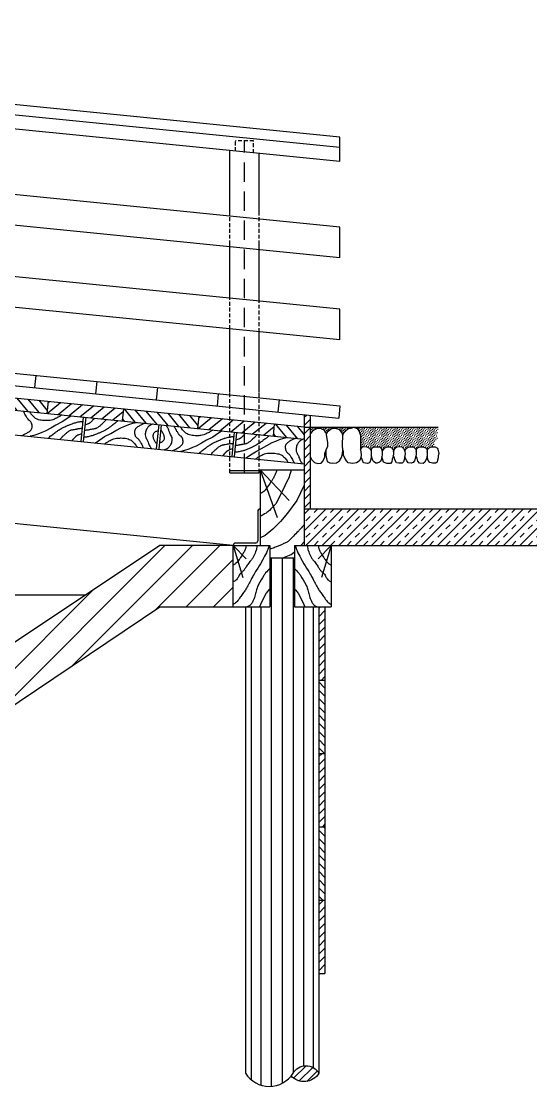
# Model space of a CAD drawing. Header units: metres. Extents: x -50 to 791, y -10 to 584.
# Drawn here: x 301.1 to 342.7, y 341.4 to 429.2 of the extents above; entities that cross this region are included whole.
import ezdxf

# ---------------------------------------------------------------- set-up
doc = ezdxf.new("R2010")
doc.units = ezdxf.units.M
doc.linetypes.add('DASHED2', pattern=[9.525, 6.35, -3.175])
for name, color, linetype in [('ARSIRDOLKEN', 2, 'CONTINUOUS'), ('ARSIRKAYU', 2, 'CONTINUOUS'), ('ARSIRPASANGAN', 2, 'CONTINUOUS'), ('KAYU', 3, 'CONTINUOUS'), ('MUKAAIR', 3, 'CONTINUOUS'), ('PASANGAN', 4, 'CONTINUOUS')]:
    doc.layers.add(name, color=color, linetype=linetype)
pattern_1 = [(45, (-125.849, -0.63537), (-0.3367596, 0.3367596), [])]
pattern_2 = [(45, (-125.84898, -0.63537), (-0.0561266, 0.168379802), [0, -0.15875])]

msp = doc.modelspace()

# ---------------------------------------------------------------- hatches: boundary and pattern name
at = {"layer": 'ARSIRKAYU'}
h = msp.add_hatch(dxfattribs=at)
h.set_pattern_fill('LINE', color=256, scale=0.2, angle=309.2894069, style=0)
h.set_pattern_definition([(309.2894, (268.4416, 310.5198), (0.491463, 0.402106), [])])
h.paths.add_polyline_path([(303.133, 397.18587), (303.2325, 398.18091), (297.06327, 398.79783), (296.96376, 397.80279)])
h = msp.add_hatch(dxfattribs=at)
h.set_pattern_fill('ANSI31', color=256, scale=0.2, angle=-5.7105931, style=0)
h.set_pattern_definition([(39.2894, (268.4416, 310.5198), (-0.402106, 0.491463), [])])
h.paths.add_polyline_path([(309.40173, 397.56398), (303.2325, 398.18091), (303.133, 397.18587), (309.30223, 396.56895)])
h = msp.add_hatch(dxfattribs=at)
h.set_pattern_fill('LINE', color=256, scale=0.2, angle=309.2894069, style=0)
h.set_pattern_definition([(309.2894, (280.7801, 309.286), (0.491463, 0.402106), [])])
h.paths.add_polyline_path([(315.47146, 395.95202), (315.57096, 396.94706), (309.40173, 397.56398), (309.30223, 396.56895)])
h = msp.add_hatch(dxfattribs=at)
h.set_pattern_fill('ANSI31', color=256, scale=0.2, angle=-5.7105931, style=0)
h.set_pattern_definition([(39.2894, (280.7801, 309.286), (-0.402106, 0.491463), [])])
h.paths.add_polyline_path([(321.74019, 396.33014), (315.57096, 396.94706), (315.47146, 395.95202), (321.64069, 395.3351)])
h = msp.add_hatch(dxfattribs=at)
h.set_pattern_fill('ANSI31', color=256, scale=0.15, style=0)
h.set_pattern_definition(pattern_1)
h.paths.add_polyline_path([(324.18486, 389.37152), (324.68486, 389.37152), (324.68486, 397.04066), (324.18486, 397.09066)])
h = msp.add_hatch(dxfattribs=at)
h.set_pattern_fill('ANSI31', color=256, scale=0.5, style=0)
h.set_pattern_definition([(45, (-125.849, -0.6354), (-1.122532, 1.122532), [])])
h.paths.add_polyline_path([(318.38486, 381.37152), (318.38486, 386.37152), (312.38486, 386.37152), (254.00526, 347.45179), (254.00526, 335.45179), (260.00526, 335.45179), (262.00526, 347.45179), (312.38486, 381.37152)])
h = msp.add_hatch(dxfattribs=at)
h.set_pattern_fill('ANSI31', color=256, scale=0.15, style=0)
h.set_pattern_definition(pattern_1)
h.paths.add_polyline_path([(325.38486, 375.37152), (325.88486, 375.37152), (325.88486, 381.37152), (325.38486, 381.37152)])
h.paths.add_polyline_path([(325.38486, 363.37152), (325.88486, 363.37152), (325.88486, 369.37152), (325.38486, 369.37152)])
h.paths.add_polyline_path([(325.38486, 351.37152), (325.88486, 351.37152), (325.88486, 357.37152), (325.38486, 357.37152)])
h = msp.add_hatch(dxfattribs=at)
h.set_pattern_fill('LINE', color=256, scale=0.15, angle=315, style=0)
h.set_pattern_definition([(315, (-125.849, -0.63537), (0.3367596, 0.3367596), [])])
h.paths.add_polyline_path([(325.38486, 369.37152), (325.88486, 369.37152), (325.88486, 375.37152), (325.38486, 375.37152)])
h.paths.add_polyline_path([(325.38486, 357.37152), (325.88486, 357.37152), (325.88486, 363.37152), (325.38486, 363.37152)])
h = msp.add_hatch(dxfattribs=at)
h.set_pattern_fill('ANSI31', color=256, scale=0.15, style=0)
h.set_pattern_definition(pattern_1)
h.paths.add_polyline_path([(323.28338, 343.20062, -0.02957357), (323.12346, 342.9793, 0.50105684), (325.38486, 343.20062, 0.58992297)])
at = {"layer": 'ARSIRPASANGAN'}
h = msp.add_hatch(dxfattribs=at)
h.set_pattern_fill('DOTS', color=256, scale=0.1, angle=45, style=0)
h.set_pattern_definition(pattern_2)
h.paths.add_polyline_path([(327.29024, 395.54891), (327.32502, 395.47944), (327.34241, 395.40997), (327.41198, 395.56628), (327.49893, 395.67048), (327.58589, 395.79205), (327.72501, 395.89625), (327.82936, 395.94835), (328.03805, 395.98309), (328.22935, 396.0468), (324.68486, 396.0468), (324.68486, 395.46207), (324.80333, 395.65311), (324.92507, 395.77468), (325.09898, 395.89625), (325.27289, 395.96572), (325.53375, 395.96572), (325.77723, 395.86152), (325.93375, 395.63575), (326.00331, 395.47944), (326.07287, 395.61838), (326.14244, 395.73995), (326.31635, 395.86152), (326.52504, 395.96572), (326.73373, 395.98309), (326.94242, 395.93099), (327.04677, 395.86152), (327.15111, 395.72258)])
h = msp.add_hatch(dxfattribs=at)
h.set_pattern_fill('DOTS', color=256, scale=0.1, angle=45, style=0)
h.set_pattern_definition(pattern_2)
h.paths.add_polyline_path([(332.17709, 394.45478), (332.31622, 394.31584), (332.41395, 394.10438), (332.52491, 394.31584), (332.69882, 394.42005), (332.85534, 394.45478), (333.13359, 394.43741), (333.3075, 394.26374), (333.34229, 394.07271), (333.39838, 394.28111), (333.50272, 394.38531), (333.71141, 394.43741), (333.88532, 394.43741), (334.18097, 394.35058), (334.23314, 394.10744), (334.24007, 394.0037), (334.30271, 394.24638), (334.40705, 394.36795), (334.56357, 394.45478), (334.72145, 394.45478), (334.77226, 394.61109), (334.85922, 394.78476), (334.98095, 394.92369), (335.05052, 395.06263), (335.0853, 395.21893), (335.0853, 395.47944), (335.10269, 395.75731), (335.15486, 396.0468), (328.22935, 396.0468), (328.525, 395.94835), (328.66412, 395.75731), (328.78586, 395.40997), (328.78586, 395.01053), (328.78586, 394.59372), (328.80325, 394.19428), (328.87281, 394.33321), (328.99455, 394.47215), (329.30759, 394.45478), (329.51628, 394.35058), (329.64714, 394.17089), (329.70758, 394.33321), (329.84671, 394.43741), (330.02062, 394.45478), (330.36844, 394.43741), (330.50756, 394.28111), (330.57713, 394.09007), (330.57713, 394.05534), (330.68147, 394.22901), (330.78582, 394.36795), (331.0119, 394.45478), (331.18581, 394.45478), (331.37711, 394.33321), (331.48146, 394.15954), (331.48146, 394.05534), (331.55102, 394.19428), (331.65537, 394.36795), (331.7771, 394.43741), (331.93362, 394.47215)])
at = {"layer": 'KAYU'}
h = msp.add_hatch(dxfattribs=at)
h.set_pattern_fill('TRANS', color=256, scale=0.15, angle=45, style=0)
h.set_pattern_definition([(45, (-46.4451, 39.8557), (-0.6735192, 0.6735192), []), (45, (-46.7818, 40.1925), (-0.6735192, 0.6735192), [0.47625, -0.47625])])
h.paths.add_polyline_path([(354.18486, 386.37152), (354.18486, 389.37152), (324.18486, 389.37152), (324.18486, 386.37152), (326.38486, 386.37152)])

# ---------------------------------------------------------------- linework, layer by layer
at = {"layer": 'ARSIRDOLKEN'}
for points in [[(321.48634, 385.37152), (321.48634, 342.13541)], [(322.38486, 385.37152), (322.38486, 342.38316)], [(323.28338, 385.37152), (323.28338, 343.20062)], [(319.85185, 381.37152), (319.85185, 342.66859)], [(320.63018, 381.37152), (320.63018, 342.24025)], [(324.13954, 381.37152), (324.13954, 343.8046)], [(324.91786, 381.37152), (324.91786, 343.669)]]:
    msp.add_lwpolyline(points, dxfattribs=at)
at = {"layer": 'ARSIRKAYU'}
for p, q in [((321.8135, 396.32281), (322.70903, 395.22827)), ((321.65816, 395.50988), (321.81546, 395.31762)), ((322.70707, 396.23345), (323.6026, 395.13891)), ((323.60064, 396.14409), (324.18486, 395.43004))]:
    msp.add_line(p, q, dxfattribs=at)
for points in [[(301.07481, 395.38171, 0.01529104), (301.2526, 395.45071, 0.02451291), (301.35978, 395.50245, 0.01246752), (301.6145, 395.64956, 0.02534201), (301.73405, 395.73123, 0.06664688), (301.84664, 395.84331, 0.07485968), (301.91517, 395.96723, 0.07552434), (301.93898, 396.08178, 0.05857308), (301.92953, 396.232, 0.04620441), (301.8866, 396.3858, 0.06645098), (301.83352, 396.48361, 0.09848728), (301.71326, 396.59442, -0.10427741), (301.60075, 396.70049, -0.00943251), (301.56401, 396.75558, -0.00277078), (301.44356, 396.94612, -0.01862797), (301.34209, 397.12295, -0.01338785), (301.21695, 397.37747)], [(304.35016, 397.06415, -0.01866489), (304.1757, 396.93273, -0.03146831), (304.06487, 396.86549, -0.01274865), (303.76797, 396.71951, -0.02912225), (303.63302, 396.66667, -0.04630017), (303.39555, 396.61295, -0.03309441), (303.05598, 396.59127, -0.02432253), (302.79159, 396.60477, -0.0279674), (302.5641, 396.64046, -0.03712219), (302.35493, 396.7019, -0.05137466), (302.21378, 396.77229, -0.05111308), (302.1297, 396.83855, -0.0160685), (301.89342, 397.08263, -0.03809171), (301.78811, 397.21809, -0.01355128), (301.72009, 397.32716)], [(303.26985, 395.16221, -0.01299745), (303.4159, 395.31044, -0.03309118), (303.47843, 395.36319, -0.00099107), (303.76242, 395.57136, -0.0029776), (303.8575, 395.63989, -0.00165901), (304.04802, 395.77457, -0.00330958), (304.14419, 395.84113, -0.02209331), (304.31479, 395.9468, -0.01839339), (304.52926, 396.05673, -0.00617824), (304.69993, 396.13386, -0.00453293), (304.93473, 396.23399, -0.00397006), (305.13148, 396.31396, -0.00546714), (305.27542, 396.36932, -0.02051703), (305.31183, 396.3812, -0.00242136), (305.62452, 396.46752, -0.02989027), (305.79593, 396.50311, -0.018122), (306.08281, 396.53443)], [(308.96636, 396.60253, -0.01299745), (308.82031, 396.4543, -0.03309118), (308.75778, 396.40156, -0.00099107), (308.47379, 396.19339, -0.0029776), (308.37872, 396.12485, -0.00165901), (308.18819, 395.99018, -0.00330958), (308.09202, 395.92362, -0.02209331), (307.92143, 395.81794, -0.01839339), (307.70695, 395.70802, -0.00617824), (307.53629, 395.63088, -0.00453293), (307.30148, 395.53076, -0.00397006), (307.10474, 395.45079, -0.00546714), (306.96079, 395.39542, -0.02051703), (306.92438, 395.38355, -0.00242136), (306.6117, 395.29723, -0.02989027), (306.44029, 395.26163, -0.018122), (306.1534, 395.23031)], [(307.99371, 396.6998, -0.0084359), (307.95185, 396.63949, -0.02050494), (307.93321, 396.61571, -0.00345955), (307.8337, 396.50053, -0.01372292), (307.80762, 396.47237, -0.00926647), (307.71756, 396.38366, -0.00719344), (307.59786, 396.27326, -0.00345858), (307.56916, 396.2479, -0.0014592), (307.50054, 396.18847, -0.02331922), (307.3303, 396.05518, -0.03502911), (307.20733, 395.98018, -0.02658501), (307.12421, 395.94263, -0.04716751), (307.07469, 395.92855, -0.00066527), (306.99546, 395.91401, -0.00073343), (306.92356, 395.90103, -0.00052182), (306.75477, 395.871, 0.00344003), (306.72919, 395.86629, 0.00047676), (306.72493, 395.86548, 0.00002344), (306.63832, 395.84875, 0.00046672), (306.56567, 395.83465, -0.00040552), (306.48206, 395.8184, -0.02129109), (306.44643, 395.81307, -0.00467079), (306.28302, 395.79725, -0.01987218), (306.26493, 395.79639, -0.00655374), (306.21004, 395.79668)], [(307.02455, 396.79671, -0.01161999), (306.99134, 396.74873, -0.02259724), (306.97261, 396.72528, -0.0001167), (306.92158, 396.66702, -0.00131603), (306.91704, 396.66187, -0.00003865), (306.9074, 396.65098, -0.00011803), (306.90424, 396.64741, -0.00278947), (306.88265, 396.62334, -0.00082664), (306.80922, 396.54264, -0.00354516), (306.78141, 396.5126, -0.00247807), (306.7411, 396.47012, -0.01526366), (306.71387, 396.44338, -0.01494628), (306.68446, 396.4178, -0.01989144), (306.66042, 396.39967, -0.02032737), (306.63554, 396.38387, -0.01028811), (306.6081, 396.36872, -0.01259555), (306.58513, 396.35737, -0.00580916), (306.53849, 396.33643, -0.00911832), (306.50839, 396.32399, -0.00047135), (306.49028, 396.31691, -0.00074451), (306.47881, 396.31245, -0.00176233), (306.46764, 396.30818, -0.0001226), (306.30685, 396.24734, -0.00379495), (306.29633, 396.24345, -0.0009279), (306.25316, 396.22797)], [(311.1614, 396.38303, 0.01529104), (310.98361, 396.31403, 0.02451291), (310.87644, 396.26229, 0.01246752), (310.62172, 396.11518, 0.02534201), (310.50217, 396.03351, 0.06664688), (310.38957, 395.92143, 0.07485968), (310.32105, 395.79752, 0.07552434), (310.29724, 395.68297, 0.05857308), (310.30669, 395.53274, 0.04620441), (310.34962, 395.37894, 0.06645098), (310.4027, 395.28114, 0.09848728), (310.52296, 395.17033, -0.10427741), (310.63546, 395.06425, -0.00943251), (310.6722, 395.00916, -0.00277078), (310.79266, 394.81863, -0.01862797), (310.89413, 394.6418, -0.01338785), (311.01926, 394.38727)], [(311.83277, 396.31589, 0.06378848), (311.6029, 396.22513, 0.08360884), (311.45471, 396.10766, 0.04554081), (311.29264, 395.8912, 0.07092953), (311.22322, 395.7315, 0.0719735), (311.18576, 395.43275, 0.10099542), (311.23288, 395.22232, 0.02574805), (311.31194, 395.06787, -0.03178691), (311.37449, 394.94195, -0.01397566), (311.42243, 394.81815, 0.00974414), (311.4897, 394.64002, 0.04582871), (311.55356, 394.51495, 0.02687995), (311.692, 394.32)], [(304.2425, 395.06494, -0.0084359), (304.28437, 395.12525, -0.02050494), (304.303, 395.14904, -0.00345955), (304.40252, 395.26421, -0.01372292), (304.42859, 395.29237, -0.00926647), (304.51865, 395.38109, -0.00719344), (304.63836, 395.49148, -0.00345858), (304.66706, 395.51684, -0.0014592), (304.73567, 395.57627, -0.02331922), (304.90591, 395.70957, -0.03502911), (305.02889, 395.78456, -0.02658501), (305.112, 395.82212, -0.04716751), (305.16152, 395.8362, -0.00066527), (305.24075, 395.85073, -0.00073343), (305.31266, 395.86371, -0.00052182), (305.48145, 395.89375, 0.00344003), (305.50702, 395.89845, 0.00047676), (305.51128, 395.89927, 0.00002344), (305.59789, 395.91599, 0.00046672), (305.67054, 395.9301, -0.00040552), (305.75415, 395.94634, -0.02129109), (305.78979, 395.95167, -0.00467079), (305.95319, 395.9675, -0.01987218), (305.97128, 395.96836, -0.00655374), (306.02618, 395.96806)], [(305.21166, 394.96803, -0.01161999), (305.24487, 395.01601, -0.02259724), (305.26361, 395.03947, -0.0001167), (305.31463, 395.09772, -0.00131603), (305.31917, 395.10288, -0.00003865), (305.32882, 395.11377, -0.00011803), (305.33198, 395.11733, -0.00278947), (305.35356, 395.1414, -0.00082664), (305.42699, 395.22211, -0.00354516), (305.45481, 395.25214, -0.00247807), (305.49511, 395.29462, -0.01526366), (305.52234, 395.32136, -0.01494628), (305.55175, 395.34694, -0.01989144), (305.57579, 395.36507, -0.02032737), (305.60067, 395.38087, -0.01028811), (305.62812, 395.39603, -0.01259555), (305.65108, 395.40737, -0.00580916), (305.69773, 395.42831, -0.00911832), (305.72783, 395.44076, -0.00047135), (305.74593, 395.44784, -0.00074451), (305.7574, 395.45229, -0.00176233), (305.76857, 395.45657, -0.0001226), (305.92936, 395.51741, -0.00379495), (305.93988, 395.52129, -0.0009279), (305.98305, 395.53678)], [(312.23275, 395.72455, 0.07112432), (312.10184, 395.70998, 0.08755616), (312.00422, 395.6655, 0.05624835), (311.88673, 395.56358, 0.0999648), (311.84109, 395.48821, 0.07345015), (311.8153, 395.36013, 0.07659052), (311.82793, 395.23542, 0.02237632), (311.86673, 395.10928, 0.02430531), (311.91314, 394.99699, 0.0233285), (311.96879, 394.89191, 0.02631247), (312.02713, 394.80408, 0.08159293), (312.05757, 394.77462, 0.03921115), (312.13334, 394.73045)], [(312.34193, 394.80634, 0.07112432), (312.47283, 394.82092, 0.08755616), (312.57045, 394.8654, 0.05624835), (312.68794, 394.96732, 0.0999648), (312.73359, 395.04269, 0.07345015), (312.75937, 395.17077, 0.07659052), (312.74675, 395.29548, 0.02237632), (312.70794, 395.42161, 0.02430531), (312.66154, 395.53391, 0.0233285), (312.60588, 395.63899, 0.02631247), (312.54754, 395.72681, 0.08159293), (312.5171, 395.75627, 0.03921115), (312.44134, 395.80044)], [(312.7419, 394.215, 0.06378848), (312.97178, 394.30576, 0.08360884), (313.11997, 394.42324, 0.04554081), (313.28204, 394.6397, 0.07092953), (313.35146, 394.7994, 0.0719735), (313.38891, 395.09815, 0.10099542), (313.34179, 395.30858, 0.02574805), (313.26273, 395.46303, -0.03178691), (313.20019, 395.58895, -0.01397566), (313.15224, 395.71275, 0.00974414), (313.08498, 395.89088, 0.04582871), (313.02111, 396.01595, 0.02687995), (312.88267, 396.2109)], [(313.41327, 394.14787, 0.01529104), (313.59107, 394.21686, 0.02451291), (313.69824, 394.26861, 0.01246752), (313.95296, 394.41571, 0.02534201), (314.07251, 394.49739, 0.06664688), (314.1851, 394.60947, 0.07485968), (314.25363, 394.73338, 0.07552434), (314.27744, 394.84793, 0.05857308), (314.26799, 394.99815, 0.04620441), (314.22506, 395.15196, 0.06645098), (314.17198, 395.24976, 0.09848728), (314.05172, 395.36057, -0.10427741), (313.93921, 395.46664, -0.00943251), (313.90247, 395.52174, -0.00277078), (313.78202, 395.71227, -0.01862797), (313.68055, 395.8891, -0.01338785), (313.55541, 396.14363)], [(316.68863, 395.83031, -0.01866489), (316.51417, 395.69889, -0.03146831), (316.40334, 395.63164, -0.01274865), (316.10643, 395.48567, -0.02912225), (315.97148, 395.43282, -0.04630017), (315.73401, 395.3791, -0.03309441), (315.39444, 395.35742, -0.02432253), (315.13005, 395.37093, -0.0279674), (314.90256, 395.40661, -0.03712219), (314.69339, 395.46806, -0.05137466), (314.55224, 395.53844, -0.05111308), (314.46816, 395.6047, -0.0160685), (314.23188, 395.84879, -0.03809171), (314.12657, 395.98424, -0.01355128), (314.05855, 396.09332)], [(320.33217, 395.46595, -0.0084359), (320.29031, 395.40564, -0.02050494), (320.27167, 395.38186, -0.00345955), (320.17216, 395.26669, -0.01372292), (320.14608, 395.23852, -0.00926647), (320.05602, 395.14981, -0.00719344), (319.93632, 395.03942, -0.00345858), (319.90762, 395.01406, -0.0014592), (319.839, 394.95462, -0.02331922), (319.66876, 394.82133, -0.03502911), (319.54579, 394.74634, -0.02658501), (319.46267, 394.70878, -0.04716751), (319.41315, 394.6947, -0.00066527), (319.33392, 394.68017, -0.00073343), (319.26202, 394.66719, -0.00052182), (319.09323, 394.63715, 0.00344003), (319.06765, 394.63245, 0.00047676), (319.06339, 394.63163, 0.00002344), (318.97678, 394.6149, 0.00046672), (318.90413, 394.6008, -0.00040552), (318.82052, 394.58456, -0.02129109), (318.78489, 394.57923, -0.00467079), (318.62148, 394.5634, -0.01987218), (318.60339, 394.56254, -0.00655374), (318.5485, 394.56283)], [(319.36302, 395.56287, -0.01161999), (319.3298, 395.51489, -0.02259724), (319.31107, 395.49143, -0.0001167), (319.26004, 395.43317, -0.00131603), (319.2555, 395.42802, -0.00003865), (319.24586, 395.41713, -0.00011803), (319.2427, 395.41357, -0.00278947), (319.22111, 395.38949, -0.00082664), (319.14768, 395.30879, -0.00354516), (319.11987, 395.27876, -0.00247807), (319.07957, 395.23627, -0.01526366), (319.05233, 395.20953, -0.01494628), (319.02293, 395.18396, -0.01989144), (318.99888, 395.16582, -0.02032737), (318.974, 395.15003, -0.01028811), (318.94656, 395.13487, -0.01259555), (318.92359, 395.12353, -0.00580916), (318.87695, 395.10259, -0.00911832), (318.84685, 395.09014, -0.00047135), (318.82875, 395.08306, -0.00074451), (318.81728, 395.0786, -0.00176233), (318.80611, 395.07433, -0.0001226), (318.64531, 395.01349, -0.00379495), (318.63479, 395.00961, -0.0009279), (318.59163, 394.99412)], [(307.88605, 394.70059, -0.01866489), (308.06051, 394.83201, -0.03146831), (308.17134, 394.89926, -0.01274865), (308.46824, 395.04523, -0.02912225), (308.6032, 395.09808, -0.04630017), (308.84066, 395.15179, -0.03309441), (309.18023, 395.17348, -0.02432253), (309.44462, 395.15997, -0.0279674), (309.67211, 395.12429, -0.03712219), (309.88128, 395.06284, -0.05137466), (310.02244, 394.99245, -0.05111308), (310.10652, 394.9262, -0.0160685), (310.34279, 394.68211, -0.03809171), (310.44811, 394.54665, -0.01355128), (310.51613, 394.43758)], [(315.60831, 393.92836, -0.01299745), (315.75436, 394.0766, -0.03309118), (315.8169, 394.12934, -0.00099107), (316.10089, 394.33751, -0.0029776), (316.19596, 394.40604, -0.00165901), (316.38648, 394.54072, -0.00330958), (316.48265, 394.60728, -0.02209331), (316.65325, 394.71296, -0.01839339), (316.86772, 394.82288, -0.00617824), (317.03839, 394.90002, -0.00453293), (317.27319, 395.00014, -0.00397006), (317.46994, 395.08011, -0.00546714), (317.61388, 395.13548, -0.02051703), (317.65029, 395.14735, -0.00242136), (317.96298, 395.23367, -0.02989027), (318.13439, 395.26927, -0.018122), (318.42128, 395.30059)], [(316.58097, 393.8311, -0.0084359), (316.62283, 393.89141, -0.02050494), (316.64146, 393.91519, -0.00345955), (316.74098, 394.03037, -0.01372292), (316.76705, 394.05853, -0.00926647), (316.85711, 394.14724, -0.00719344), (316.97682, 394.25764, -0.00345858), (317.00552, 394.28299, -0.0014592), (317.07413, 394.34243, -0.02331922), (317.24437, 394.47572, -0.03502911), (317.36735, 394.55071, -0.02658501), (317.45046, 394.58827, -0.04716751), (317.49999, 394.60235, -0.00066527), (317.57921, 394.61688, -0.00073343), (317.65112, 394.62986, -0.00052182), (317.81991, 394.6599, 0.00344003), (317.84549, 394.6646, 0.00047676), (317.84975, 394.66542, 0.00002344), (317.93635, 394.68215, 0.00046672), (318.009, 394.69625, -0.00040552), (318.09261, 394.71249, -0.02129109), (318.12825, 394.71782, -0.00467079), (318.29165, 394.73365, -0.01987218), (318.30974, 394.73451, -0.00655374), (318.36464, 394.73422)], [(321.30482, 395.36869, -0.01299745), (321.15878, 395.22046, -0.03309118), (321.09624, 395.16771, -0.00099107), (320.81225, 394.95954, -0.0029776), (320.71718, 394.89101, -0.00165901), (320.52665, 394.75633, -0.00330958), (320.43048, 394.68977, -0.02209331), (320.25989, 394.5841, -0.01839339), (320.04541, 394.47417, -0.00617824), (319.87475, 394.39703, -0.00453293), (319.63994, 394.29691, -0.00397006), (319.4432, 394.21694, -0.00546714), (319.29925, 394.16157, -0.02051703), (319.26284, 394.1497, -0.00242136), (318.95016, 394.06338, -0.02989027), (318.77875, 394.02778, -0.018122), (318.49186, 393.99646)], [(323.49986, 395.14918, 0.01529104), (323.32207, 395.08019, 0.02451291), (323.2149, 395.02845, 0.01246752), (322.96018, 394.88134, 0.02534201), (322.84063, 394.79967, 0.06664688), (322.72804, 394.68759, 0.07485968), (322.65951, 394.56367, 0.07552434), (322.6357, 394.44912, 0.05857308), (322.64515, 394.2989, 0.04620441), (322.68808, 394.1451, 0.06645098), (322.74116, 394.04729, 0.09848728), (322.86142, 393.93648, -0.10427741), (322.97393, 393.83041, -0.00943251), (323.01067, 393.77532, -0.00277078), (323.13112, 393.58478, -0.01862797), (323.23259, 393.40795, -0.01338785), (323.35772, 393.15342)], [(324.17123, 395.08205, 0.06378848), (323.94136, 394.99129, 0.08360884), (323.79317, 394.87382, 0.04554081), (323.6311, 394.65735, 0.07092953), (323.56168, 394.49765, 0.0719735), (323.52423, 394.1989, 0.10099542), (323.57135, 393.98847, 0.02574805), (323.6504, 393.83402, -0.03178691), (323.71295, 393.7081, -0.01397566), (323.7609, 393.5843, 0.00974414), (323.82816, 393.40618, 0.04582871), (323.89203, 393.2811, 0.02687995), (324.03046, 393.08615)], [(317.55012, 393.73418, -0.01161999), (317.58333, 393.78216, -0.02259724), (317.60207, 393.80562, -0.0001167), (317.65309, 393.86388, -0.00131603), (317.65763, 393.86903, -0.00003865), (317.66728, 393.87992, -0.00011803), (317.67044, 393.88349, -0.00278947), (317.69203, 393.90756, -0.00082664), (317.76546, 393.98826, -0.00354516), (317.79327, 394.01829, -0.00247807), (317.83357, 394.06078, -0.01526366), (317.8608, 394.08752, -0.01494628), (317.89021, 394.11309, -0.01989144), (317.91425, 394.13123, -0.02032737), (317.93913, 394.14703, -0.01028811), (317.96658, 394.16218, -0.01259555), (317.98954, 394.17352, -0.00580916), (318.03619, 394.19446, -0.00911832), (318.06629, 394.20691, -0.00047135), (318.08439, 394.21399, -0.00074451), (318.09586, 394.21845, -0.00176233), (318.10703, 394.22272, -0.0001226), (318.26783, 394.28356, -0.00379495), (318.27834, 394.28745, -0.0009279), (318.32151, 394.30293)], [(320.22451, 393.46674, -0.01866489), (320.39897, 393.59816, -0.03146831), (320.5098, 393.66541, -0.01274865), (320.8067, 393.81138, -0.02912225), (320.94166, 393.86423, -0.04630017), (321.17913, 393.91795, -0.03309441), (321.5187, 393.93963, -0.02432253), (321.78308, 393.92613, -0.0279674), (322.01057, 393.89044, -0.03712219), (322.21975, 393.829, -0.05137466), (322.3609, 393.75861, -0.05111308), (322.44498, 393.69235, -0.0160685), (322.68125, 393.44826, -0.03809171), (322.78657, 393.31281, -0.01355128), (322.85459, 393.20374)], [(321.94012, 392.57152, -0.00761171), (321.92268, 392.48378, -0.02734472), (321.91613, 392.45973, -0.02661087), (321.77122, 392.09043, -0.03560326), (321.62942, 391.82983, -0.0047848), (321.49491, 391.62411, -0.00314539), (321.28536, 391.31445, -0.00492012), (321.19299, 391.18259, -0.00238701), (320.99865, 390.91361, -0.07820996), (320.87298, 390.78823, -0.04099234), (320.58486, 390.61308)], [(323.1337, 392.57152, -0.01492144), (322.94683, 391.9826, -0.03178415), (322.83361, 391.7153), (322.37487, 390.79908), (321.91613, 389.88285, -0.06868298), (321.8391, 389.77058, -0.01298023), (321.3427, 389.25295, -0.05120249), (321.06559, 389.02975, -0.03303008), (320.58486, 388.76103)], [(324.18486, 388.07217, -0.00425294), (323.8812, 387.73432, -0.00706151), (323.69375, 387.53503, -0.00429533), (322.91783, 386.74675, -0.04329055), (322.83361, 386.67607, -0.0499791), (322.73655, 386.62155, -0.00623267), (321.91613, 386.27522, -0.00966168), (321.71965, 386.19955, -0.00573436), (321.38486, 386.0823)], [(319.41234, 386.37152, -0.03686314), (319.37991, 386.11121, -0.07467363), (319.33571, 385.9889, -0.00598408), (319.18988, 385.72681, -0.01108283), (319.10634, 385.58806, -0.00614223), (319.00615, 385.4339, -0.0049254), (318.87697, 385.24447, -0.04446619), (318.60877, 384.92424, -0.07931323), (318.41823, 384.78636, -0.02202567), (318.41198, 384.78354, -0.00519107), (318.38486, 384.77303)], [(320.34898, 386.37152, -0.01322461), (320.29401, 386.12436, -0.02367828), (320.2532, 385.9889, -0.01024592), (320.07605, 385.51897, -0.04474563), (320.02383, 385.41626, -0.04217686), (319.86847, 385.20941, 0.02762138), (319.62243, 384.90089, 0.01705667), (319.42783, 384.60638, -0.02258193), (319.27837, 384.38551, -0.06540024), (319.12886, 384.23154, 0.0515843), (318.93432, 384.04193, 0.07612534), (318.83328, 383.87459, -0.05569723), (318.70495, 383.64108, -0.0786996), (318.59924, 383.53226, -0.0473443), (318.38486, 383.40135)], [(321.30621, 386.37152, -0.01535591), (321.21607, 386.04352, -0.04333526), (321.17067, 385.93164, -0.0046021), (320.8674, 385.35098, -0.00945817), (320.71194, 385.07268, -0.00878955), (320.26819, 384.34227, 0.01560384), (320.02383, 383.9274, 0.00298309), (319.84391, 383.59422, -0.00241825), (319.62243, 383.18297, -0.00220926), (319.40862, 382.79462, -0.00668746), (319.33571, 382.66759, -0.03978408), (319.23329, 382.52228, 0.01787202), (318.99166, 382.20948, 0.01348866), (318.90331, 382.07895, -0.00832032), (318.76229, 381.8659, -0.06895933), (318.64161, 381.73347, -0.03915716), (318.38486, 381.5518)], [(323.46351, 386.37152, 0.01535591), (323.55364, 386.04352, 0.04333526), (323.59904, 385.93164, 0.0046021), (323.90232, 385.35098, 0.00945817), (324.05778, 385.07268, 0.00878955), (324.50152, 384.34227, -0.01560384), (324.74589, 383.9274, -0.00298309), (324.92581, 383.59422, 0.00241825), (325.14729, 383.18297, 0.00220926), (325.3611, 382.79462, 0.00668746), (325.434, 382.66759, 0.03978408), (325.53643, 382.52228, -0.01787202), (325.77806, 382.20948, -0.01348866), (325.86641, 382.07895, 0.00832032), (326.00743, 381.8659, 0.06895933), (326.12811, 381.73347, 0.03915716), (326.38486, 381.5518)], [(324.42073, 386.37152, 0.01322461), (324.47571, 386.12436, 0.02367828), (324.51652, 385.9889, 0.01024592), (324.69367, 385.51897, 0.04474563), (324.74589, 385.41626, 0.04217686), (324.90124, 385.20941, -0.02762138), (325.14729, 384.90089, -0.01705667), (325.34188, 384.60638, 0.02258193), (325.49135, 384.38551, 0.06540024), (325.64086, 384.23154, -0.0515843), (325.8354, 384.04193, -0.07612534), (325.93644, 383.87459, 0.05569723), (326.06477, 383.64108, 0.0786996), (326.17048, 383.53226, 0.0473443), (326.38486, 383.40135)], [(325.35737, 386.37152, 0.03686314), (325.38981, 386.11121, 0.07467363), (325.434, 385.9889, 0.00598408), (325.57984, 385.72681, 0.01108283), (325.66337, 385.58806, 0.00614223), (325.76357, 385.4339, 0.0049254), (325.89274, 385.24447, 0.04446619), (326.16095, 384.92424, 0.07931323), (326.35148, 384.78636, 0.02202567), (326.35774, 384.78354, 0.00519107), (326.38486, 384.77303)], [(321.38486, 384.49907, 0.02236231), (321.03536, 384.13445, 0.04409904), (320.88396, 383.9274, 0.01454675), (320.46167, 383.17971, 0.03357692), (320.31054, 382.83939, 0.0359405), (320.19618, 382.4401, -0.03566703), (320.08117, 382.03769, -0.02863354), (319.98433, 381.81301, -0.02609348), (319.8518, 381.57958, -0.11612666), (319.74821, 381.47893, -0.06239547), (319.50457, 381.37152)], [(323.38486, 384.49907, -0.02236231), (323.73436, 384.13445, -0.04409904), (323.88575, 383.9274, -0.01454675), (324.30805, 383.17971, -0.03357692), (324.45918, 382.83939, -0.0359405), (324.57354, 382.4401, 0.03566703), (324.68855, 382.03769, 0.02863354), (324.78539, 381.81301, 0.02609348), (324.91792, 381.57958, 0.11612666), (325.02151, 381.47893, 0.06239547), (325.26515, 381.37152)], [(321.38486, 382.84274, 0.02758953), (321.15116, 382.58585, 0.05475344), (321.05599, 382.43854), (320.82662, 381.98043, -0.00000097), (320.70498, 381.73748, -0.00000064), (320.52175, 381.37152)], [(323.38486, 382.84274, -0.02758953), (323.61856, 382.58585, -0.05475344), (323.71373, 382.43854), (323.9431, 381.98043, 0.00000097), (324.06473, 381.73748, 0.00000064), (324.24796, 381.37152)]]:
    msp.add_lwpolyline(points, format="xyb", dxfattribs=at)
for points in [[(305.12639, 396.98653), (304.7679, 396.74678), (304.37804, 396.48326), (303.86701, 396.21976), (303.45436, 395.97061), (303.00571, 395.72507), (302.7166, 395.62088), (302.3999, 395.48314), (302.06281, 395.38375), (301.762, 395.313)], [(307.10982, 394.77821), (307.46831, 395.01796), (307.85817, 395.28148), (308.3692, 395.54499), (308.78186, 395.79413), (309.2305, 396.03967), (309.51961, 396.14387), (309.83631, 396.2816), (310.17341, 396.381), (310.47422, 396.45175)], [(317.46485, 395.75268), (317.10637, 395.51294), (316.7165, 395.24942), (316.20548, 394.98591), (315.79282, 394.73677), (315.34417, 394.49122), (315.05506, 394.38703), (314.73836, 394.2493), (314.40127, 394.1499), (314.10046, 394.07915)], [(319.44828, 393.54437), (319.80677, 393.78411), (320.19663, 394.04764), (320.70766, 394.31114), (321.12032, 394.56028), (321.56896, 394.80583), (321.85807, 394.91002), (322.17477, 395.04776), (322.51187, 395.14715), (322.81268, 395.2179)], [(320.58486, 392.57152), (321.97347, 388.68031)], [(320.58486, 392.57152), (322.9483, 390.05465)], [(324.18486, 391.30016), (323.57906, 390.05465), (322.83361, 389.02389), (322.26018, 388.33673), (321.62942, 387.70682), (320.99865, 387.19145), (320.58486, 386.99861)], [(323.91778, 386.37152), (324.18486, 386.68035)], [(318.38486, 386.37152), (319.1725, 383.74825)], [(318.38486, 386.37152), (319.4339, 385.29278)], [(322.43489, 385.37152), (323.12032, 385.64532), (323.38486, 385.85079)], [(326.38486, 386.37152), (325.33582, 385.29278)], [(326.38486, 386.37152), (325.59722, 383.74825)]]:
    msp.add_lwpolyline(points, dxfattribs=at)
for centre, radius, start, end in [((320.58486, 389.17152), 0.2, 90, 180), ((320.19622, 386.76016), 0.18873, 268.2146894, 1.7853106), ((318.58486, 386.37152), 0.2, 90, 180)]:
    msp.add_arc(centre, radius, start, end, dxfattribs=at)
at = {"layer": 'ARSIRPASANGAN'}
msp.add_lwpolyline([(324.19835, 396.0468), (335.15486, 396.0468)], dxfattribs=at)
at = {"layer": 'KAYU'}
for points in [[(327.11339, 419.79484), (232.58486, 429.24769)], [(327.11339, 418.9254), (232.58486, 428.37825)], [(327.11339, 417.78486), (232.58486, 427.23771)], [(327.11339, 412.43272), (232.58486, 421.88558)], [(327.11339, 409.92025), (232.58486, 419.37311)], [(327.11339, 417.78486), (327.11339, 419.79484)], [(318.11302, 413.50486), (318.11302, 418.6849)], [(320.51302, 413.50486), (320.51302, 418.4449)], [(327.11339, 405.70508), (232.58486, 415.15794)], [(327.11339, 403.19261), (232.58486, 412.64547)], [(327.11339, 409.92025), (327.11339, 412.43272)], [(318.11302, 406.77722), (318.11302, 411.00486)], [(320.51302, 406.36512), (320.51302, 411.00486)], [(232.58486, 407.25565), (327.11339, 397.80279)], [(232.58486, 406.25066), (327.01389, 396.80776)], [(232.58486, 405.24567), (324.18486, 396.08567)], [(327.11339, 403.19261), (327.11339, 405.70508)], [(232.58486, 404.24068), (324.18486, 395.08068)], [(318.11302, 398.88117), (318.11302, 404.09265)], [(320.51302, 398.88117), (320.51302, 403.85265)], [(232.58486, 402.23071), (324.18486, 393.07071)], [(302.23746, 400.29039), (302.13796, 399.29535)], [(307.21265, 399.79287), (307.11314, 398.79783)], [(312.18783, 399.29535), (312.08833, 398.30031)], [(303.2325, 398.18091), (303.133, 397.18587)], [(317.16302, 398.79783), (317.06352, 397.80279)], [(322.13821, 398.30031), (322.0387, 397.30528)], [(309.40173, 397.56398), (309.30223, 396.56895)], [(327.11339, 397.80279), (327.01389, 396.80776)], [(306.11811, 396.88736), (305.9191, 394.89729)], [(306.31711, 396.86746), (306.11811, 394.87738)], [(315.57096, 396.94706), (315.47146, 395.95202)], [(321.74019, 396.33014), (321.64069, 395.3351)], [(324.18486, 397.09066), (324.18486, 386.37152)], [(324.68486, 397.04066), (324.68486, 389.37152)], [(312.28734, 396.27044), (312.08833, 394.28036)], [(312.48634, 396.25054), (312.28734, 394.26046)], [(318.45657, 395.65351), (318.25756, 393.66344)], [(318.65558, 395.63361), (318.45657, 393.64354)], [(236.48486, 394.6048), (318.38949, 386.41434)], [(318.11302, 392.52072), (320.51302, 392.52072)], [(318.11302, 392.32418), (320.51302, 392.32418)], [(320.58486, 392.57152), (324.18486, 392.57152)], [(320.58486, 392.57152), (320.58486, 386.37152)], [(324.18486, 389.37152), (324.68486, 389.37152)], [(320.38486, 389.17152), (320.38486, 386.75428)], [(318.38486, 386.37152), (321.38486, 386.37152)], [(320.2021, 386.57152), (318.58486, 386.57152)], [(321.38486, 386.37152), (321.38486, 381.37152)], [(323.38486, 386.37152), (323.38486, 381.37152)], [(323.38486, 386.37152), (326.38486, 386.37152)], [(326.38486, 386.37152), (326.38486, 381.37152)], [(321.38486, 385.37152), (323.38486, 385.37152)], [(318.38486, 381.37152), (321.38486, 381.37152)], [(319.38486, 381.37152), (319.38486, 343.20062)], [(323.38486, 381.37152), (326.38486, 381.37152)], [(325.38486, 381.37152), (325.38486, 343.20062)], [(325.88486, 381.37152), (325.88486, 351.37152)], [(325.38486, 375.37152), (325.88486, 375.37152)], [(325.38486, 369.37152), (325.88486, 369.37152)], [(325.38486, 363.37152), (325.88486, 363.37152)], [(325.38486, 357.37152), (325.88486, 357.37152)], [(325.38486, 351.37152), (325.88486, 351.37152)]]:
    msp.add_lwpolyline(points, dxfattribs=at)
at = {"layer": 'KAYU', "linetype": 'DASHED2', "ltscale": 0.05, "flags": 128}
for points in [[(318.57485, 418.63872), (318.57485, 419.48995)], [(320.05118, 418.48995), (320.05118, 419.48995)], [(320.51302, 411.00486), (320.51302, 413.50486)]]:
    msp.add_lwpolyline(points, dxfattribs=at)
at = {"layer": 'KAYU', "linetype": 'DASHED2', "ltscale": 0.05}
for points in [[(320.05118, 419.48995), (318.57485, 419.48995)], [(318.11302, 411.00486), (318.11302, 413.50486)], [(318.11302, 404.09265), (318.11302, 406.77722)], [(320.51302, 403.85265), (320.51302, 406.36512)], [(318.11302, 392.32418), (318.11302, 398.88117)], [(320.51302, 392.32418), (320.51302, 398.88117)]]:
    msp.add_lwpolyline(points, dxfattribs=at)
at = {"layer": 'KAYU', "linetype": 'DASHED2', "ltscale": 0.25, "flags": 128}
msp.add_lwpolyline([(319.31302, 392.32418), (319.31302, 419.48995)], dxfattribs=at)
at = {"layer": 'KAYU'}
msp.add_lwpolyline([(319.38486, 343.20062, 0.5490465), (323.28338, 343.20062, -0.58992297), (325.38486, 343.20062, -0.50105684), (323.12346, 342.9793, -0.50105684)], format="xyb", dxfattribs=at)
at = {"layer": 'MUKAAIR'}
msp.add_lwpolyline([(68.61917, 382.34865), (306.35055, 382.34865)], dxfattribs=at)
at = {"layer": 'PASANGAN'}
for points in [[(324.68486, 395.46207), (324.80333, 395.65311), (324.92507, 395.77468), (325.09898, 395.89625), (325.27289, 395.96572), (325.53375, 395.96572), (325.77723, 395.86152), (325.93375, 395.63575), (326.00331, 395.47944), (326.07287, 395.61838), (326.14244, 395.73995), (326.31635, 395.86152), (326.52504, 395.96572), (326.73373, 395.98309), (326.94242, 395.93099), (327.04677, 395.86152), (327.15111, 395.72258), (327.29024, 395.54891), (327.32502, 395.47944), (327.34241, 395.40997), (327.41198, 395.56628), (327.49893, 395.67048), (327.58589, 395.79205), (327.72501, 395.89625), (327.82936, 395.94835), (328.03805, 395.98309), (328.22935, 396.0468)], [(324.68486, 393.6559), (324.80333, 393.39539), (325.02942, 393.16962), (325.29028, 393.08278), (325.56853, 393.11751), (325.72506, 393.29119), (325.86418, 393.63853), (325.88157, 393.89904), (325.98592, 394.21164), (326.10766, 394.50688), (326.10766, 394.78476), (326.05548, 395.1321), (326.0207, 395.42734), (326.00331, 395.47944)], [(325.96853, 394.15954), (325.96853, 393.93377), (325.95114, 393.74273), (326.00331, 393.48222), (326.07287, 393.25645), (326.28157, 393.13488), (326.47287, 393.10015), (326.83808, 393.13488), (327.06416, 393.30855), (327.23807, 393.56906), (327.32502, 393.8643), (327.3598, 394.21164), (327.32502, 394.55898), (327.30763, 394.85423), (327.3598, 395.16683), (327.3598, 395.2884), (327.34241, 395.40997)], [(328.22935, 396.0468), (328.525, 395.94835), (328.66412, 395.75731), (328.78586, 395.40997), (328.78586, 395.01053), (328.78586, 394.59372), (328.80325, 394.19428), (328.83803, 393.8122), (328.82064, 393.53433), (328.68151, 393.27382), (328.47282, 393.13488), (328.17718, 393.08278), (327.79458, 393.13488), (327.65545, 393.30855), (327.51632, 393.51696), (327.41198, 393.77746), (327.41198, 393.98587), (327.39458, 394.07271), (327.3598, 394.21164)], [(328.80325, 394.19428), (328.87281, 394.33321), (328.99455, 394.47215), (329.30759, 394.45478), (329.51628, 394.35058), (329.65541, 394.15954), (329.65541, 393.8643), (329.65541, 393.60379), (329.62062, 393.32592), (329.53367, 393.15225), (329.35976, 393.08278), (329.02933, 393.13488), (328.94238, 393.32592), (328.8902, 393.49959), (328.82721, 393.63921)], [(329.64714, 394.17089), (329.70758, 394.33321), (329.84671, 394.43741), (330.02062, 394.45478), (330.36844, 394.43741), (330.50756, 394.28111), (330.57713, 394.09007), (330.57713, 393.84693), (330.54235, 393.58643), (330.47278, 393.39539), (330.42061, 393.25645), (330.33365, 393.18698), (330.15975, 393.10015), (330.03801, 393.10015), (329.84671, 393.23908), (329.77715, 393.41276), (329.69019, 393.69063), (329.65541, 393.74273)], [(330.57713, 394.05534), (330.68147, 394.22901), (330.78582, 394.36795), (331.0119, 394.45478), (331.18581, 394.45478), (331.37711, 394.33321), (331.48146, 394.15954), (331.48146, 393.84693), (331.42928, 393.58643), (331.37711, 393.43012), (331.34233, 393.22172), (331.23798, 393.08278), (330.95973, 393.08278), (330.68147, 393.18698), (330.6293, 393.39539), (330.55974, 393.55169), (330.54949, 393.6399)], [(331.48146, 394.05534), (331.55102, 394.19428), (331.65537, 394.36795), (331.7771, 394.43741), (331.93362, 394.47215), (332.17709, 394.45478), (332.31622, 394.31584), (332.42057, 394.09007), (332.45535, 393.88167), (332.40318, 393.60379), (332.351, 393.39539), (332.31622, 393.22172), (332.19448, 393.10015), (331.91623, 393.10015), (331.72493, 393.15225), (331.62058, 393.32592), (331.53363, 393.60379), (331.46072, 393.7434)], [(332.41395, 394.10438), (332.52491, 394.31584), (332.69882, 394.42005), (332.85534, 394.45478), (333.13359, 394.43741), (333.3075, 394.26374), (333.34229, 394.07271), (333.34229, 393.8122), (333.29011, 393.56906), (333.22055, 393.30855), (333.09881, 393.16962), (332.94229, 393.10015), (332.68143, 393.13488), (332.57709, 393.29119), (332.47274, 393.48222), (332.41322, 393.65728)], [(333.34229, 394.07271), (333.39838, 394.28111), (333.50272, 394.38531), (333.71141, 394.43741), (333.88532, 394.43741), (334.18097, 394.35058), (334.23314, 394.10744), (334.25053, 393.84693), (334.23314, 393.56906), (334.14619, 393.37802), (334.05923, 393.20435), (333.92011, 393.08278), (333.60707, 393.10015), (333.48533, 393.27382), (333.43316, 393.48222), (333.38099, 393.62116), (333.32032, 393.70982)], [(334.24007, 394.0037), (334.30271, 394.24638), (334.40705, 394.36795), (334.56357, 394.45478), (334.91139, 394.45478), (335.0853, 394.35058), (335.15486, 394.14217), (335.18964, 393.9164), (335.13747, 393.708), (335.13747, 393.55169), (335.10269, 393.36065), (335.05052, 393.20435), (334.92878, 393.10015), (334.66792, 393.10015), (334.47662, 393.16962), (334.33749, 393.32592), (334.26792, 393.51696), (334.25053, 393.62116), (334.23314, 393.67326)], [(324.18486, 389.37152), (354.18486, 389.37152)], [(326.38486, 386.37152), (354.18486, 386.37152)]]:
    msp.add_lwpolyline(points, dxfattribs=at)
msp.add_lwpolyline([(318.38486, 381.37152), (318.38486, 386.37152), (312.38486, 386.37152), (254.00526, 347.45179), (254.00526, 335.45179), (260.00526, 335.45179), (262.00526, 347.45179), (312.38486, 381.37152)], close=True, dxfattribs=at)

doc.saveas('drawing.dxf')
